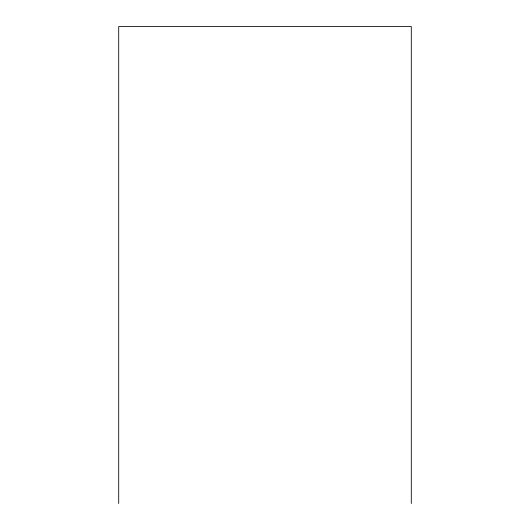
<?xml version="1.0" encoding="UTF-8"?>
<svg xmlns="http://www.w3.org/2000/svg" width="530" height="530" viewBox="0 0 530 530"><rect width="100%" height="100%" fill="white"/><g stroke="black" fill="none" stroke-linecap="round" stroke-linejoin="round"><path stroke-width="0.79" d="M411.293 503.5L411.293 26.5L118.707 26.5L118.707 503.5"/></g></svg>
